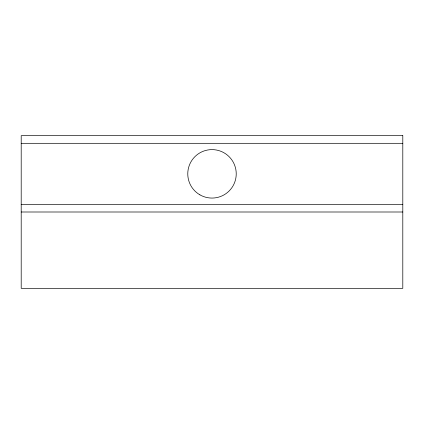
<?xml version="1.0" encoding="UTF-8"?>
<svg xmlns="http://www.w3.org/2000/svg" width="424" height="424" viewBox="0 0 424 424"><rect width="100%" height="100%" fill="white"/><g stroke="black" fill="none" stroke-linecap="round" stroke-linejoin="round"><path stroke-width="0.64" d="M21.2 143.312L402.8 143.312M21.2 204.368L402.8 204.368M21.2 212L402.8 212M402.8 135.68L21.2 135.68L21.2 288.32L402.8 288.32L402.8 135.68M199.884 194.823A24.232 24.232 0 0 0 236.232 173.84A24.232 24.232 0 0 0 199.884 152.857A24.232 24.232 0 0 0 199.884 194.823"/></g></svg>
